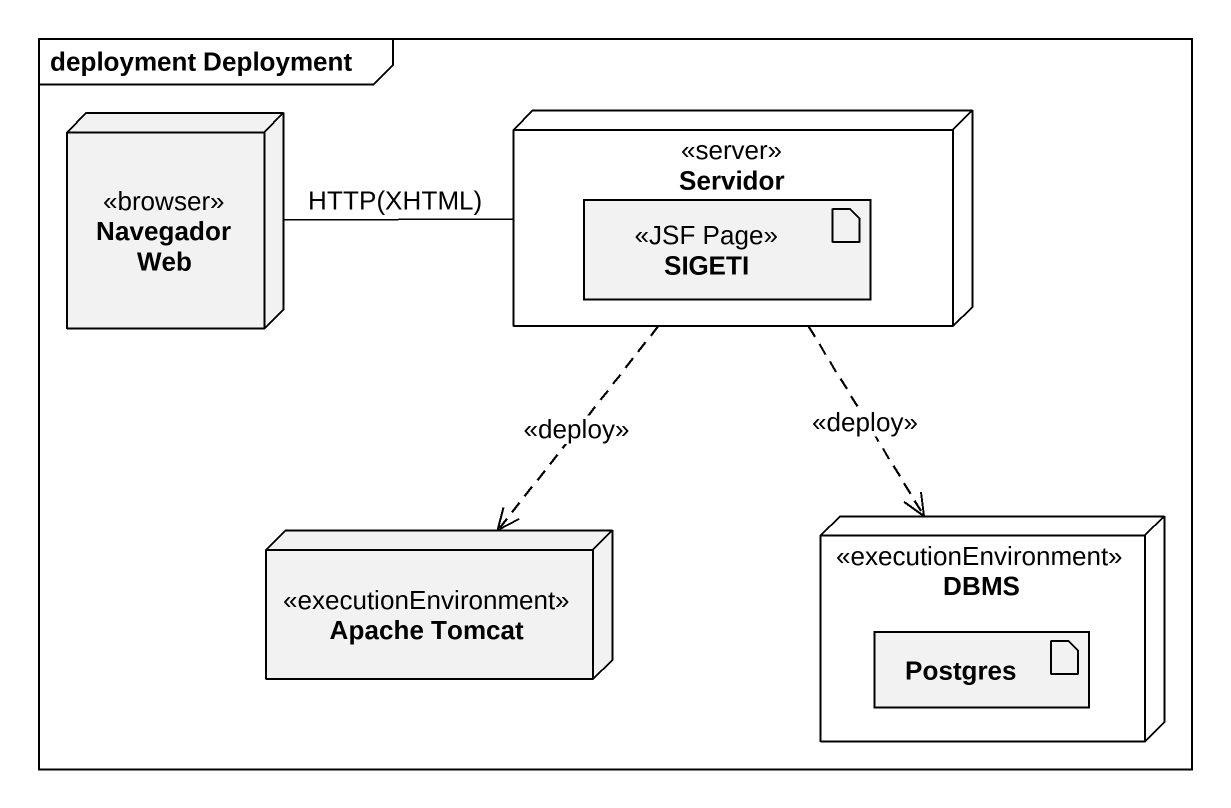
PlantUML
@startuml
mainframe deployment Deployment
node "Navegador Web" as Navegador_Web <<browser>>
node Servidor <<server>> {
  artifact SIGETI <<JSF Page>>
}
node "Apache Tomcat" as Apache_Tomcat <<executionEnvironment>>
node DBMS <<executionEnvironment>> {
  artifact Postgres
}
Servidor -left- Navegador_Web : HTTP(XHTML)
Servidor ..> Apache_Tomcat : <<deploy>>
Servidor ..> DBMS : <<deploy>>
@enduml
